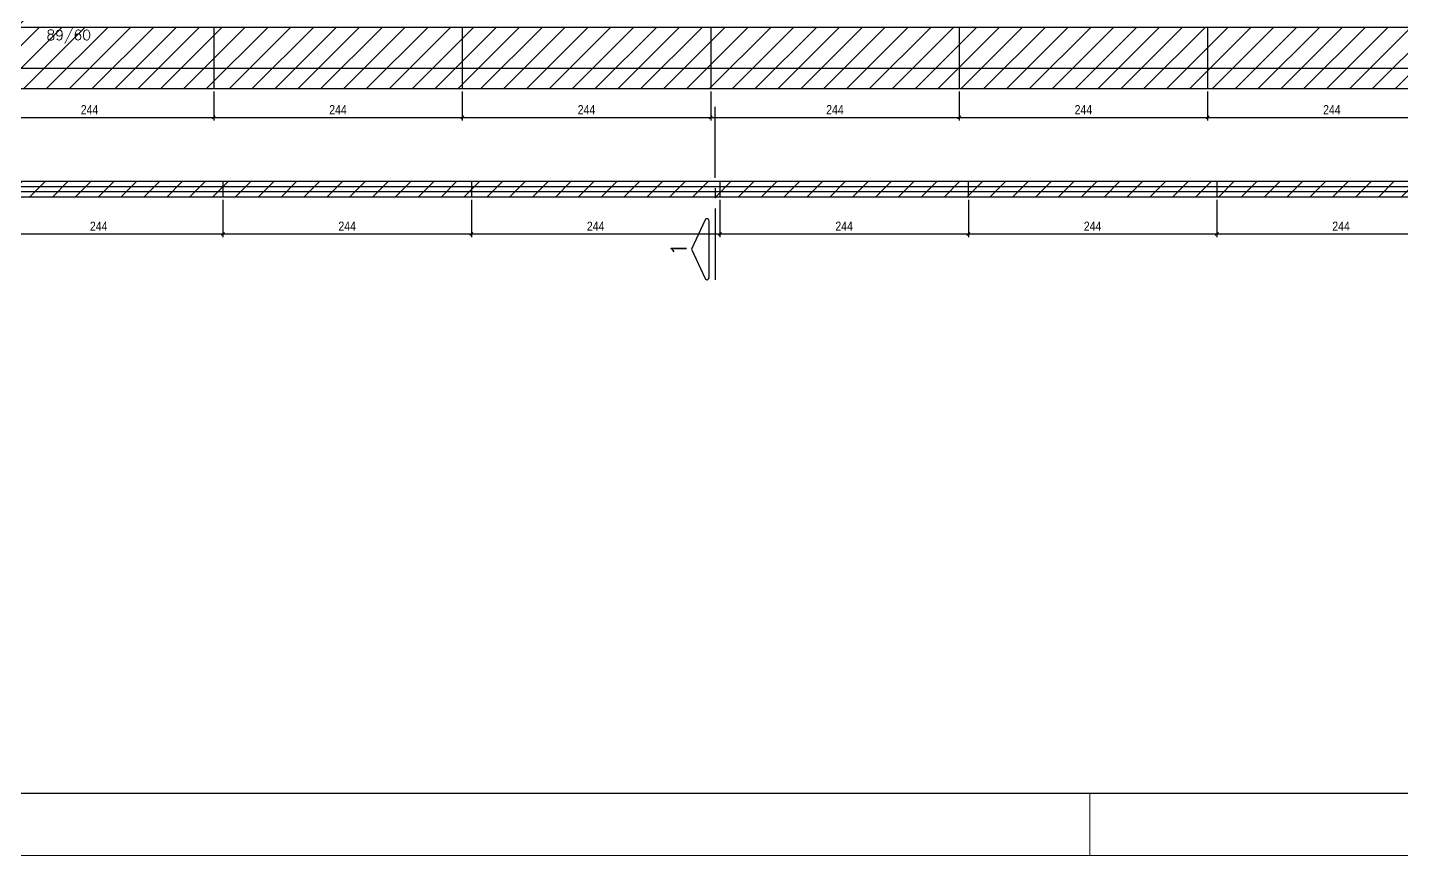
# Model space of a CAD drawing. Extents: x 1860 to 8661, y -614 to 3008.
# Drawn here: x 3107 to 4456, y -614 to 200 of the extents above; entities that cross this region are included whole.
import ezdxf
from ezdxf.enums import TextEntityAlignment as Align

# ---------------------------------------------------------------- set-up
doc = ezdxf.new("R2010")
doc.units = 0
for name, color, linetype in [('COTA', 241, 'Continuous'), ('F-CORTE-INDICAÇÃO', 4, 'Continuous'), ('F-LAJES', 3, 'Continuous'), ('F-VIGAS-DIM', 2, 'Continuous'), ('Painéis', 200, 'Continuous'), ('SARR_2.2x7', 40, 'Continuous')]:
    doc.layers.add(name, color=color, linetype=linetype)
doc.layers.add('FOLHA', color=255, linetype='Continuous', lineweight=5)
doc.layers.add('Hachura', color=251, linetype='Continuous', lineweight=9)
doc.styles.add('COTA TECNICA-50', font='techl___.ttf', dxfattribs={"height": 9})
doc.styles.add('MCP', font='romans.shx')
doc.styles.add('ROMANS', font='romans.shx')
doc.dimstyles.new('COTA PAINEL-50', dxfattribs={"dimtxt": 9, "dimasz": 3, "dimexe": 3, "dimexo": 3, "dimgap": 3, "dimtad": 1, "dimdec": 1, "dimzin": 12, "dimdsep": 46, "dimtxsty": 'COTA TECNICA-50', "dimblk1": 'OBLIQUE', "dimblk2": 'OBLIQUE', "dimsah": 1, "dimcen": 0.9, "dimclrd": 4, "dimclre": 4, "dimclrt": 240, "dimadec": 1, "dimazin": 3, "dimtfac": 1, "dimtdec": 1, "dimtmove": 0, "dimatfit": 3, "dimfxl": 1, "dimtolj": 1, "dimtzin": 12, "dimarcsym": 0})

# ---------------------------------------------------------------- blocks, each defined once
blk = doc.blocks.new('*U39')
at = {"layer": 'F-CORTE-INDICAÇÃO'}
for p, q in [((-100, 0), (-170, 0)), ((-80, 0), (-90, 0)), ((-70, 0), (0, 0))]:
    blk.add_line(p, q, dxfattribs=at)
blk.add_lwpolyline([(-112, 6, 0.802585), (-111.2, 9.8), (-140, 23.3), (-168.8, 9.8, 0.802585), (-168, 6)], format="xyb", close=True, dxfattribs=at)
at = {"layer": 'F-CORTE-INDICAÇÃO', "style": 'ROMANS'}
blk.add_attdef('CORTE', text='', height=15, dxfattribs=at).set_placement((-140, 35.8), align=Align.MIDDLE_CENTER)
at = {"layer": 'F-CORTE-INDICAÇÃO', "color": 2, "style": 'ROMANS'}
blk.add_attdef('FOLHA', text='', height=12, dxfattribs=at).set_placement((-140, -10), align=Align.MIDDLE_CENTER)
blk = doc.blocks.new('_Oblique')
at = {"color": 0, "linetype": 'ByBlock', "lineweight": -2}
blk.add_line((-0.5, -0.5), (0.5, 0.5), dxfattribs=at)
blk = doc.blocks.new('*D1385')
at = {"layer": 'COTA', "color": 4, "lineweight": -2, "transparency": 16777216}
for p, q in [((3045.9, 136.8), (3045.9, 108.5)), ((3289.9, 136.8), (3289.9, 108.5)), ((3045.9, 111.5), (3289.9, 111.5))]:
    blk.add_line(p, q, dxfattribs=at)
at = {"layer": 'Defpoints', "color": 0, "transparency": 16777216}
for p in [(3045.9, 139.8), (3289.9, 139.8), (3289.9, 111.5)]:
    blk.add_point(p, dxfattribs=at)
at = {"layer": 'COTA', "color": 4, "lineweight": -2, "transparency": 16777216, "xscale": 3, "yscale": 3, "zscale": 3, "rotation": 180}
blk.add_blockref('_Oblique', (3045.9, 111.5), dxfattribs=at)
at = {"layer": 'COTA', "color": 4, "lineweight": -2, "transparency": 16777216, "xscale": 3, "yscale": 3, "zscale": 3}
blk.add_blockref('_Oblique', (3289.9, 111.5), dxfattribs=at)
at = {"layer": 'COTA', "color": 240, "transparency": 16777216, "insert": (3167.9, 119.1), "char_height": 9, "attachment_point": 5, "style": 'COTA TECNICA-50'}
blk.add_mtext('\\A1;244', dxfattribs=at)
blk = doc.blocks.new('*D1386')
at = {"layer": 'COTA', "color": 4, "lineweight": -2, "transparency": 16777216}
for p, q in [((3289.9, 136.8), (3289.9, 108.5)), ((3533.9, 136.8), (3533.9, 108.5)), ((3289.9, 111.5), (3533.9, 111.5))]:
    blk.add_line(p, q, dxfattribs=at)
at = {"layer": 'Defpoints', "color": 0, "transparency": 16777216}
for p in [(3289.9, 139.8), (3533.9, 139.8), (3533.9, 111.5)]:
    blk.add_point(p, dxfattribs=at)
at = {"layer": 'COTA', "color": 4, "lineweight": -2, "transparency": 16777216, "xscale": 3, "yscale": 3, "zscale": 3, "rotation": 180}
blk.add_blockref('_Oblique', (3289.9, 111.5), dxfattribs=at)
at = {"layer": 'COTA', "color": 4, "lineweight": -2, "transparency": 16777216, "xscale": 3, "yscale": 3, "zscale": 3}
blk.add_blockref('_Oblique', (3533.9, 111.5), dxfattribs=at)
at = {"layer": 'COTA', "color": 240, "transparency": 16777216, "insert": (3411.9, 119.1), "char_height": 9, "attachment_point": 5, "style": 'COTA TECNICA-50'}
blk.add_mtext('\\A1;244', dxfattribs=at)
blk = doc.blocks.new('*D1387')
at = {"layer": 'COTA', "color": 4, "lineweight": -2, "transparency": 16777216}
for p, q in [((3533.9, 136.8), (3533.9, 108.5)), ((3777.9, 136.8), (3777.9, 108.5)), ((3533.9, 111.5), (3777.9, 111.5))]:
    blk.add_line(p, q, dxfattribs=at)
at = {"layer": 'Defpoints', "color": 0, "transparency": 16777216}
for p in [(3533.9, 139.8), (3777.9, 139.8), (3777.9, 111.5)]:
    blk.add_point(p, dxfattribs=at)
at = {"layer": 'COTA', "color": 4, "lineweight": -2, "transparency": 16777216, "xscale": 3, "yscale": 3, "zscale": 3, "rotation": 180}
blk.add_blockref('_Oblique', (3533.9, 111.5), dxfattribs=at)
at = {"layer": 'COTA', "color": 4, "lineweight": -2, "transparency": 16777216, "xscale": 3, "yscale": 3, "zscale": 3}
blk.add_blockref('_Oblique', (3777.9, 111.5), dxfattribs=at)
at = {"layer": 'COTA', "color": 240, "transparency": 16777216, "insert": (3655.9, 119.1), "char_height": 9, "attachment_point": 5, "style": 'COTA TECNICA-50'}
blk.add_mtext('\\A1;244', dxfattribs=at)
blk = doc.blocks.new('*D1388')
at = {"layer": 'COTA', "color": 4, "lineweight": -2, "transparency": 16777216}
for p, q in [((3777.9, 136.8), (3777.9, 108.5)), ((4021.9, 136.8), (4021.9, 108.5)), ((3777.9, 111.5), (4021.9, 111.5))]:
    blk.add_line(p, q, dxfattribs=at)
at = {"layer": 'Defpoints', "color": 0, "transparency": 16777216}
for p in [(3777.9, 139.8), (4021.9, 139.8), (4021.9, 111.5)]:
    blk.add_point(p, dxfattribs=at)
at = {"layer": 'COTA', "color": 4, "lineweight": -2, "transparency": 16777216, "xscale": 3, "yscale": 3, "zscale": 3, "rotation": 180}
blk.add_blockref('_Oblique', (3777.9, 111.5), dxfattribs=at)
at = {"layer": 'COTA', "color": 4, "lineweight": -2, "transparency": 16777216, "xscale": 3, "yscale": 3, "zscale": 3}
blk.add_blockref('_Oblique', (4021.9, 111.5), dxfattribs=at)
at = {"layer": 'COTA', "color": 240, "transparency": 16777216, "insert": (3899.9, 119.1), "char_height": 9, "attachment_point": 5, "style": 'COTA TECNICA-50'}
blk.add_mtext('\\A1;244', dxfattribs=at)
blk = doc.blocks.new('*D1389')
at = {"layer": 'COTA', "color": 4, "lineweight": -2, "transparency": 16777216}
for p, q in [((4021.9, 136.8), (4021.9, 108.5)), ((4265.9, 136.8), (4265.9, 108.5)), ((4021.9, 111.5), (4265.9, 111.5))]:
    blk.add_line(p, q, dxfattribs=at)
at = {"layer": 'Defpoints', "color": 0, "transparency": 16777216}
for p in [(4021.9, 139.8), (4265.9, 139.8), (4265.9, 111.5)]:
    blk.add_point(p, dxfattribs=at)
at = {"layer": 'COTA', "color": 4, "lineweight": -2, "transparency": 16777216, "xscale": 3, "yscale": 3, "zscale": 3, "rotation": 180}
blk.add_blockref('_Oblique', (4021.9, 111.5), dxfattribs=at)
at = {"layer": 'COTA', "color": 4, "lineweight": -2, "transparency": 16777216, "xscale": 3, "yscale": 3, "zscale": 3}
blk.add_blockref('_Oblique', (4265.9, 111.5), dxfattribs=at)
at = {"layer": 'COTA', "color": 240, "transparency": 16777216, "insert": (4143.9, 119.1), "char_height": 9, "attachment_point": 5, "style": 'COTA TECNICA-50'}
blk.add_mtext('\\A1;244', dxfattribs=at)
blk = doc.blocks.new('*D1390')
at = {"layer": 'COTA', "color": 4, "lineweight": -2, "transparency": 16777216}
for p, q in [((4265.9, 136.8), (4265.9, 108.5)), ((4509.9, 136.8), (4509.9, 108.5)), ((4265.9, 111.5), (4509.9, 111.5))]:
    blk.add_line(p, q, dxfattribs=at)
at = {"layer": 'Defpoints', "color": 0, "transparency": 16777216}
for p in [(4265.9, 139.8), (4509.9, 139.8), (4509.9, 111.5)]:
    blk.add_point(p, dxfattribs=at)
at = {"layer": 'COTA', "color": 4, "lineweight": -2, "transparency": 16777216, "xscale": 3, "yscale": 3, "zscale": 3, "rotation": 180}
blk.add_blockref('_Oblique', (4265.9, 111.5), dxfattribs=at)
at = {"layer": 'COTA', "color": 4, "lineweight": -2, "transparency": 16777216, "xscale": 3, "yscale": 3, "zscale": 3}
blk.add_blockref('_Oblique', (4509.9, 111.5), dxfattribs=at)
at = {"layer": 'COTA', "color": 240, "transparency": 16777216, "insert": (4387.9, 119.1), "char_height": 9, "attachment_point": 5, "style": 'COTA TECNICA-50'}
blk.add_mtext('\\A1;244', dxfattribs=at)
blk = doc.blocks.new('*D1345')
at = {"layer": 'COTA', "color": 4, "lineweight": -2, "transparency": 16777216}
for p, q in [((3054.9, 30.6), (3054.9, -6)), ((3298.9, 30.6), (3298.9, -6)), ((3054.9, -3), (3298.9, -3))]:
    blk.add_line(p, q, dxfattribs=at)
at = {"layer": 'Defpoints', "color": 0, "transparency": 16777216}
for p in [(3054.9, 33.6), (3298.9, 33.6), (3298.9, -3)]:
    blk.add_point(p, dxfattribs=at)
at = {"layer": 'COTA', "color": 4, "lineweight": -2, "transparency": 16777216, "xscale": 3, "yscale": 3, "zscale": 3, "rotation": 180}
blk.add_blockref('_Oblique', (3054.9, -3), dxfattribs=at)
at = {"layer": 'COTA', "color": 4, "lineweight": -2, "transparency": 16777216, "xscale": 3, "yscale": 3, "zscale": 3}
blk.add_blockref('_Oblique', (3298.9, -3), dxfattribs=at)
at = {"layer": 'COTA', "color": 240, "transparency": 16777216, "insert": (3176.9, 4.6), "char_height": 9, "attachment_point": 5, "style": 'COTA TECNICA-50'}
blk.add_mtext('\\A1;244', dxfattribs=at)
blk = doc.blocks.new('*D1346')
at = {"layer": 'COTA', "color": 4, "lineweight": -2, "transparency": 16777216}
for p, q in [((3298.9, 30.6), (3298.9, -6)), ((3542.9, 30.6), (3542.9, -6)), ((3298.9, -3), (3542.9, -3))]:
    blk.add_line(p, q, dxfattribs=at)
at = {"layer": 'Defpoints', "color": 0, "transparency": 16777216}
for p in [(3298.9, 33.6), (3542.9, 33.6), (3542.9, -3)]:
    blk.add_point(p, dxfattribs=at)
at = {"layer": 'COTA', "color": 4, "lineweight": -2, "transparency": 16777216, "xscale": 3, "yscale": 3, "zscale": 3, "rotation": 180}
blk.add_blockref('_Oblique', (3298.9, -3), dxfattribs=at)
at = {"layer": 'COTA', "color": 4, "lineweight": -2, "transparency": 16777216, "xscale": 3, "yscale": 3, "zscale": 3}
blk.add_blockref('_Oblique', (3542.9, -3), dxfattribs=at)
at = {"layer": 'COTA', "color": 240, "transparency": 16777216, "insert": (3420.9, 4.6), "char_height": 9, "attachment_point": 5, "style": 'COTA TECNICA-50'}
blk.add_mtext('\\A1;244', dxfattribs=at)
blk = doc.blocks.new('*D1347')
at = {"layer": 'COTA', "color": 4, "lineweight": -2, "transparency": 16777216}
for p, q in [((3542.9, 30.6), (3542.9, -6)), ((3786.9, 30.6), (3786.9, -6)), ((3542.9, -3), (3786.9, -3))]:
    blk.add_line(p, q, dxfattribs=at)
at = {"layer": 'Defpoints', "color": 0, "transparency": 16777216}
for p in [(3542.9, 33.6), (3786.9, 33.6), (3786.9, -3)]:
    blk.add_point(p, dxfattribs=at)
at = {"layer": 'COTA', "color": 4, "lineweight": -2, "transparency": 16777216, "xscale": 3, "yscale": 3, "zscale": 3, "rotation": 180}
blk.add_blockref('_Oblique', (3542.9, -3), dxfattribs=at)
at = {"layer": 'COTA', "color": 4, "lineweight": -2, "transparency": 16777216, "xscale": 3, "yscale": 3, "zscale": 3}
blk.add_blockref('_Oblique', (3786.9, -3), dxfattribs=at)
at = {"layer": 'COTA', "color": 240, "transparency": 16777216, "insert": (3664.9, 4.6), "char_height": 9, "attachment_point": 5, "style": 'COTA TECNICA-50'}
blk.add_mtext('\\A1;244', dxfattribs=at)
blk = doc.blocks.new('*D1348')
at = {"layer": 'COTA', "color": 4, "lineweight": -2, "transparency": 16777216}
for p, q in [((3786.9, 30.6), (3786.9, -6)), ((4030.9, 30.6), (4030.9, -6)), ((3786.9, -3), (4030.9, -3))]:
    blk.add_line(p, q, dxfattribs=at)
at = {"layer": 'Defpoints', "color": 0, "transparency": 16777216}
for p in [(3786.9, 33.6), (4030.9, 33.6), (4030.9, -3)]:
    blk.add_point(p, dxfattribs=at)
at = {"layer": 'COTA', "color": 4, "lineweight": -2, "transparency": 16777216, "xscale": 3, "yscale": 3, "zscale": 3, "rotation": 180}
blk.add_blockref('_Oblique', (3786.9, -3), dxfattribs=at)
at = {"layer": 'COTA', "color": 4, "lineweight": -2, "transparency": 16777216, "xscale": 3, "yscale": 3, "zscale": 3}
blk.add_blockref('_Oblique', (4030.9, -3), dxfattribs=at)
at = {"layer": 'COTA', "color": 240, "transparency": 16777216, "insert": (3908.9, 4.6), "char_height": 9, "attachment_point": 5, "style": 'COTA TECNICA-50'}
blk.add_mtext('\\A1;244', dxfattribs=at)
blk = doc.blocks.new('*D1349')
at = {"layer": 'COTA', "color": 4, "lineweight": -2, "transparency": 16777216}
for p, q in [((4030.9, 30.6), (4030.9, -6)), ((4274.9, 30.6), (4274.9, -6)), ((4030.9, -3), (4274.9, -3))]:
    blk.add_line(p, q, dxfattribs=at)
at = {"layer": 'Defpoints', "color": 0, "transparency": 16777216}
for p in [(4030.9, 33.6), (4274.9, 33.6), (4274.9, -3)]:
    blk.add_point(p, dxfattribs=at)
at = {"layer": 'COTA', "color": 4, "lineweight": -2, "transparency": 16777216, "xscale": 3, "yscale": 3, "zscale": 3, "rotation": 180}
blk.add_blockref('_Oblique', (4030.9, -3), dxfattribs=at)
at = {"layer": 'COTA', "color": 4, "lineweight": -2, "transparency": 16777216, "xscale": 3, "yscale": 3, "zscale": 3}
blk.add_blockref('_Oblique', (4274.9, -3), dxfattribs=at)
at = {"layer": 'COTA', "color": 240, "transparency": 16777216, "insert": (4152.9, 4.6), "char_height": 9, "attachment_point": 5, "style": 'COTA TECNICA-50'}
blk.add_mtext('\\A1;244', dxfattribs=at)
blk = doc.blocks.new('*D1350')
at = {"layer": 'COTA', "color": 4, "lineweight": -2, "transparency": 16777216}
for p, q in [((4274.9, 30.6), (4274.9, -6)), ((4518.9, 30.6), (4518.9, -6)), ((4274.9, -3), (4518.9, -3))]:
    blk.add_line(p, q, dxfattribs=at)
at = {"layer": 'Defpoints', "color": 0, "transparency": 16777216}
for p in [(4274.9, 33.6), (4518.9, 33.6), (4518.9, -3)]:
    blk.add_point(p, dxfattribs=at)
at = {"layer": 'COTA', "color": 4, "lineweight": -2, "transparency": 16777216, "xscale": 3, "yscale": 3, "zscale": 3, "rotation": 180}
blk.add_blockref('_Oblique', (4274.9, -3), dxfattribs=at)
at = {"layer": 'COTA', "color": 4, "lineweight": -2, "transparency": 16777216, "xscale": 3, "yscale": 3, "zscale": 3}
blk.add_blockref('_Oblique', (4518.9, -3), dxfattribs=at)
at = {"layer": 'COTA', "color": 240, "transparency": 16777216, "insert": (4396.9, 4.6), "char_height": 9, "attachment_point": 5, "style": 'COTA TECNICA-50'}
blk.add_mtext('\\A1;244', dxfattribs=at)

msp = doc.modelspace()

# ---------------------------------------------------------------- hatches: boundary and pattern name
at = {"layer": 'Hachura', "linetype": 'ByBlock'}
h = msp.add_hatch(dxfattribs=at)
h.set_pattern_fill('ANSI31', color=256, scale=5)
h.paths.add_polyline_path([(3045.87, 809.79), (3105.87, 809.79), (3105.87, 972.29), (3045.87, 972.29)])
h.paths.add_polyline_path([(3045.87, 687.79), (3105.87, 687.79), (3105.87, 809.79), (3045.87, 809.79)])
h.paths.add_polyline_path([(3105.87, 687.79), (3045.87, 687.79), (3045.87, 443.79), (3105.87, 443.79)])
h.paths.add_polyline_path([(3105.87, 443.79), (3045.87, 443.79), (3045.87, 199.79), (3105.87, 199.79)])
h.paths.add_polyline_path([(3289.87, 139.79), (3289.87, 199.79), (3045.87, 199.79), (3045.87, 139.79)])
h.paths.add_polyline_path([(3533.87, 139.79), (3533.87, 199.79), (3289.87, 199.79), (3289.87, 139.79)])
h.paths.add_polyline_path([(3533.87, 199.79), (3533.87, 139.79), (3777.87, 139.79), (3777.87, 199.79)])
h.paths.add_polyline_path([(3777.87, 199.79), (3777.87, 139.79), (4021.87, 139.79), (4021.87, 199.79)])
h.paths.add_polyline_path([(4265.87, 139.79), (4265.87, 199.79), (4021.87, 199.79), (4021.87, 139.79)])
h.paths.add_polyline_path([(4509.87, 139.79), (4509.87, 199.79), (4265.87, 199.79), (4265.87, 139.79)])
h.paths.add_polyline_path([(4509.87, 199.79), (4509.87, 139.79), (4753.87, 139.79), (4753.87, 199.79)])
h.paths.add_polyline_path([(4997.87, 139.79), (4997.87, 199.79), (4753.87, 199.79), (4753.87, 139.79)])
h.paths.add_polyline_path([(5241.87, 139.79), (5241.87, 199.79), (4997.87, 199.79), (4997.87, 139.79)])
h.paths.add_polyline_path([(5241.87, 199.79), (5241.87, 139.79), (5333.37, 139.79), (5333.37, 199.79)])
h.paths.add_polyline_path([(5348.37, 33.57), (5348.37, 48.57), (5250.87, 48.57), (5250.87, 33.57)])
h.paths.add_polyline_path([(5006.87, 48.57), (5006.87, 33.57), (5250.87, 33.57), (5250.87, 48.57)])
h.paths.add_polyline_path([(5006.87, 33.57), (5006.87, 48.57), (4762.87, 48.57), (4762.87, 33.57)])
h.paths.add_polyline_path([(4762.87, 33.57), (4762.87, 48.57), (4518.87, 48.57), (4518.87, 33.57)])
h.paths.add_polyline_path([(4518.87, 33.57), (4518.87, 48.57), (4274.87, 48.57), (4274.87, 33.57)])
h.paths.add_polyline_path([(4274.87, 33.57), (4274.87, 48.57), (4030.87, 48.57), (4030.87, 33.57)])
h.paths.add_polyline_path([(3786.87, 48.57), (3786.87, 33.57), (4030.87, 33.57), (4030.87, 48.57)])
h.paths.add_polyline_path([(3542.87, 48.57), (3542.87, 33.57), (3786.87, 33.57), (3786.87, 48.57)])
h.paths.add_polyline_path([(3542.87, 33.57), (3542.87, 48.57), (3298.87, 48.57), (3298.87, 33.57)])
h.paths.add_polyline_path([(3298.87, 33.57), (3298.87, 48.57), (3054.87, 48.57), (3054.87, 33.57)])
h.paths.add_polyline_path([(2938.02, 159.79), (2953.02, 159.79), (2953.02, 403.79), (2938.02, 403.79)])
h.paths.add_polyline_path([(2938.02, 403.79), (2953.02, 403.79), (2953.02, 647.79), (2938.02, 647.79)])
h.paths.add_polyline_path([(2938.02, 647.79), (2953.02, 647.79), (2953.02, 891.79), (2938.02, 891.79)])
h.paths.add_polyline_path([(2953.02, 963.29), (2938.02, 963.29), (2938.02, 891.79), (2953.02, 891.79)])

# ---------------------------------------------------------------- linework, layer by layer
at = {"color": 30}
msp.add_line((8600.49, -552.63), (2012.11, -552.63), dxfattribs=at)
at = {"layer": 'F-LAJES', "linetype": 'Continuous'}
msp.add_line((3065.87, 159.89), (5348.37, 159.89), dxfattribs=at)
at = {"layer": 'FOLHA'}
for p, q in [((4150.13, -552.63), (4150.13, -613.6)), ((8661.45, -613.6), (1859.7, -613.6))]:
    msp.add_line(p, q, dxfattribs=at)
at = {"layer": 'Painéis'}
for p, q in [((3289.87, 199.79), (3289.87, 139.79)), ((3533.87, 199.79), (3533.87, 139.79)), ((3777.87, 199.79), (3777.87, 139.79)), ((4021.87, 199.79), (4021.87, 139.79)), ((4265.87, 199.79), (4265.87, 139.79)), ((3298.87, 48.57), (3298.87, 33.57)), ((3542.87, 48.57), (3542.87, 33.57)), ((3786.87, 48.57), (3786.87, 33.57)), ((4030.87, 48.57), (4030.87, 33.57)), ((4274.87, 48.57), (4274.87, 33.57))]:
    msp.add_line(p, q, dxfattribs=at)
for points in [[(5333.37, 199.79), (3045.87, 199.79), (3045.87, 139.79), (5333.37, 139.79)], [(3054.87, 33.57), (5348.37, 33.57), (5348.37, 48.57), (3054.87, 48.57)]]:
    msp.add_lwpolyline(points, close=True, dxfattribs=at)
at = {"layer": 'SARR_2.2x7'}
for p, q in [((3054.87, 43.57), (3298.87, 43.57)), ((3298.87, 43.57), (3542.87, 43.57)), ((3542.87, 43.57), (3786.87, 43.57)), ((3786.87, 43.57), (4030.87, 43.57)), ((4030.87, 43.57), (4274.87, 43.57)), ((4274.87, 43.57), (4518.87, 43.57)), ((3054.87, 38.57), (3298.87, 38.57)), ((3298.87, 38.57), (3542.87, 38.57)), ((3542.87, 38.57), (3786.87, 38.57)), ((3786.87, 38.57), (4030.87, 38.57)), ((4030.87, 38.57), (4274.87, 38.57)), ((4274.87, 38.57), (4518.87, 38.57))]:
    msp.add_line(p, q, dxfattribs=at)

# ---------------------------------------------------------------- block references
at = {"layer": 'F-CORTE-INDICAÇÃO', "linetype": 'Continuous'}
ref = msp.add_blockref('*U39', (3782.23, 122.01), dxfattribs=dict(at, rotation=90))
ref.add_attrib('CORTE', '1', dxfattribs={"height": 15, "rotation": 90, "style": 'ROMANS'}).set_placement((3746.47, -17.99), align=Align.MIDDLE_CENTER)

# ---------------------------------------------------------------- texts
at = {"layer": 'F-VIGAS-DIM', "linetype": 'Continuous', "style": 'MCP'}
msp.add_text('89/60', height=10, dxfattribs=at).set_placement((3125.62, 187.39))

# ---------------------------------------------------------------- dimensions: what is measured, and where the dimension line sits
at = {"layer": 'COTA'}
for base, p1, p2, picture, middle in [((3289.87, 111.54), (3045.87, 139.79), (3289.87, 139.79), '*D1385', (3167.87, 119.11)), ((3298.87, -2.95), (3054.87, 33.57), (3298.87, 33.57), '*D1345', (3176.87, 4.61))]:
    dim = msp.add_linear_dim(base=base, p1=p1, p2=p2, dimstyle='COTA PAINEL-50', dxfattribs=at)
    dim.commit()
    dim.dimension.update_dxf_attribs({"geometry": picture, "text_midpoint": middle})
for base, p1, p2, picture, middle in [((3533.87, 111.54), (3289.87, 139.79), (3533.87, 139.79), '*D1386', (3411.87, 119.11)), ((3777.87, 111.54), (3533.87, 139.79), (3777.87, 139.79), '*D1387', (3655.87, 119.11)), ((4021.87, 111.54), (3777.87, 139.79), (4021.87, 139.79), '*D1388', (3899.87, 119.11)), ((4265.87, 111.54), (4021.87, 139.79), (4265.87, 139.79), '*D1389', (4143.87, 119.11)), ((4509.87, 111.54), (4265.87, 139.79), (4509.87, 139.79), '*D1390', (4387.87, 119.11)), ((3542.87, -2.95), (3298.87, 33.57), (3542.87, 33.57), '*D1346', (3420.87, 4.61)), ((3786.87, -2.95), (3542.87, 33.57), (3786.87, 33.57), '*D1347', (3664.87, 4.61)), ((4030.87, -2.95), (3786.87, 33.57), (4030.87, 33.57), '*D1348', (3908.87, 4.61)), ((4274.87, -2.95), (4030.87, 33.57), (4274.87, 33.57), '*D1349', (4152.87, 4.61)), ((4518.87, -2.95), (4274.87, 33.57), (4518.87, 33.57), '*D1350', (4396.87, 4.61))]:
    dim = msp.add_linear_dim(base=base, p1=p1, p2=p2, dimstyle='COTA PAINEL-50', override={"dimtmove": 1}, dxfattribs=at)
    dim.commit()
    dim.dimension.update_dxf_attribs({"geometry": picture, "text_midpoint": middle})

doc.saveas('drawing.dxf')
